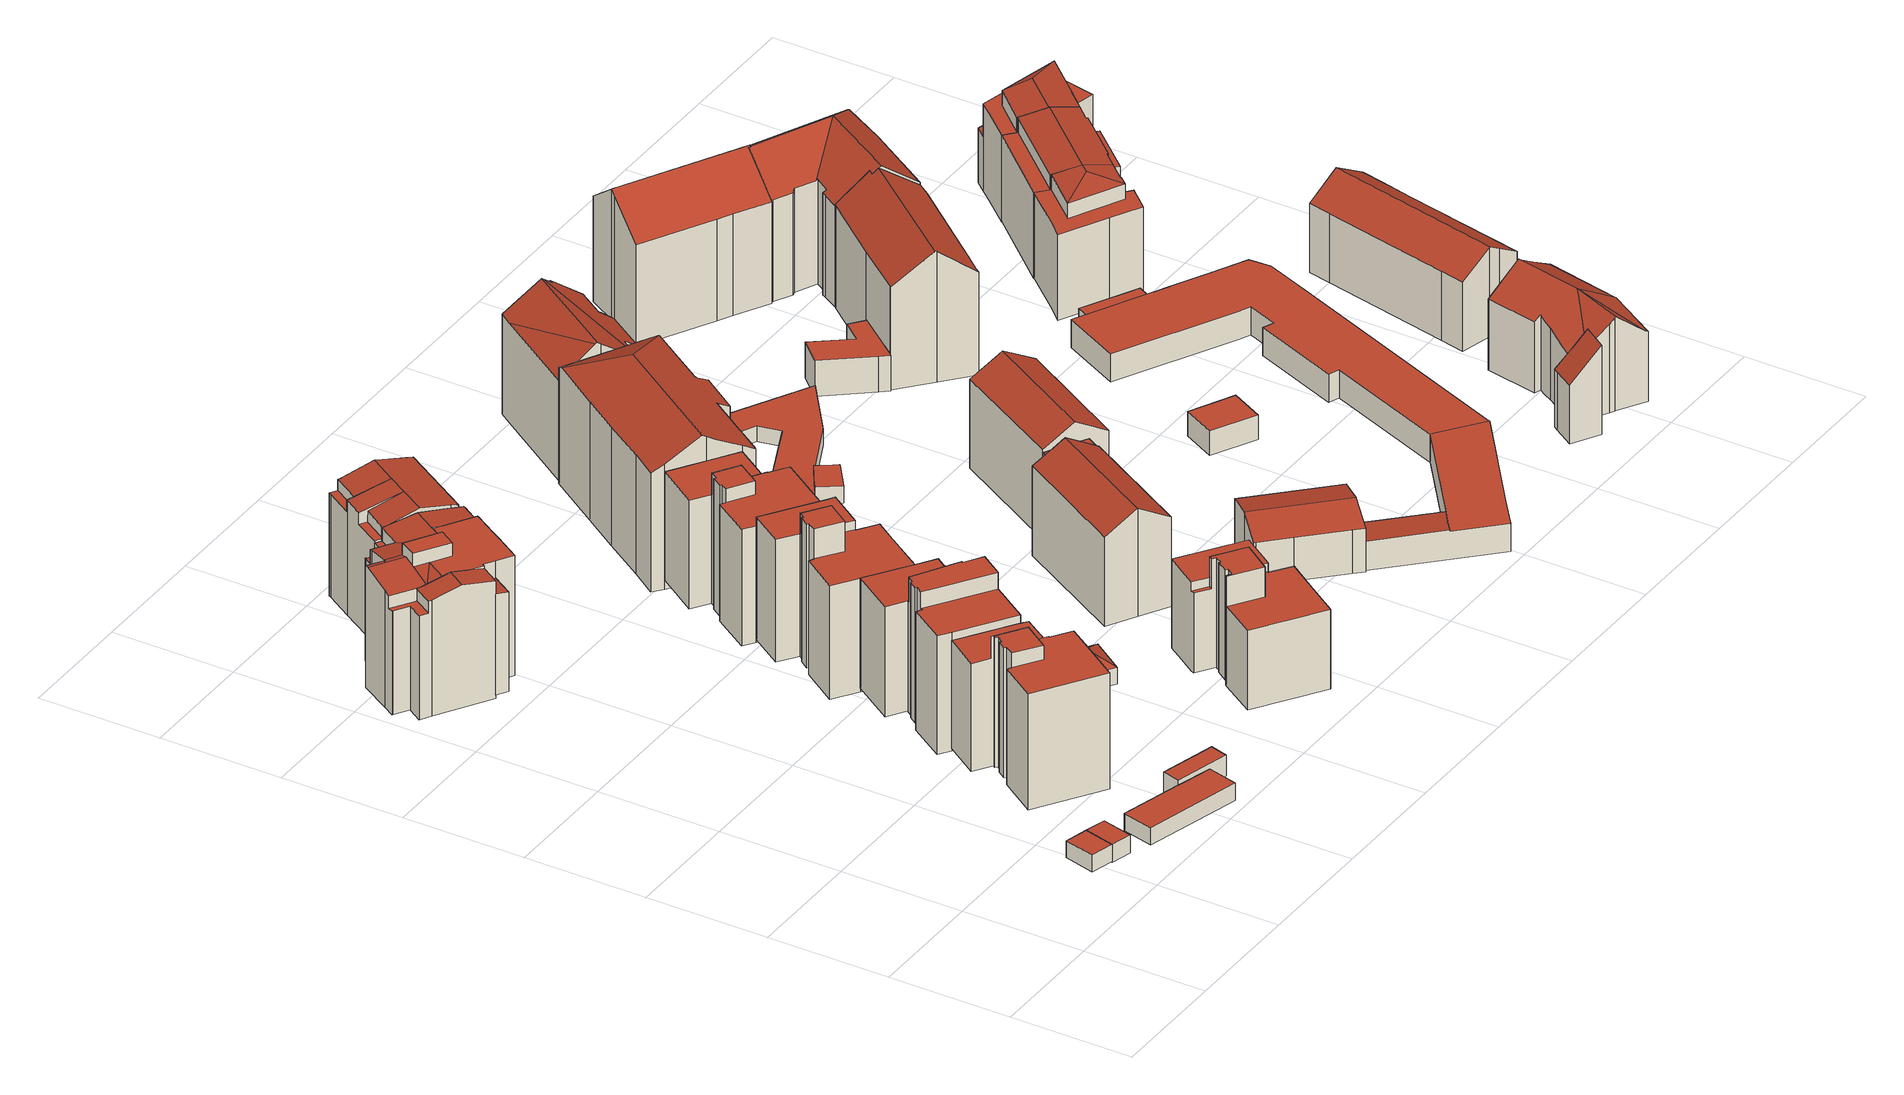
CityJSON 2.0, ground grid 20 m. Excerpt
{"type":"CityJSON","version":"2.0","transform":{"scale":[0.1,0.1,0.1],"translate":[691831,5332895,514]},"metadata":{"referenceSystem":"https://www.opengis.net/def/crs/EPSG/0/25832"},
"CityObjects":{
"building1":{"type":"Building","attributes":{"Gemeindeschluessel":"09162000","HoeheDach":"519.873","HoeheGrund":"517.080","Methode":"1000","NiedrigsteTraufeDesGebaeudes":"519.873","Geometrietyp2DReferenz":"3000","function":"31001_2000","roofType":"1000","measuredHeight":2.79},"geometry":[{"type":"MultiSurface","lod":"2","boundaries":[[[0,1,2,3]],[[4,5,1,0]],[[6,4,0,3]],[[3,2,7,6]],[[2,1,5,7]],[[6,7,5,4]]],"semantics":{"surfaces":[{"type":"WallSurface"},{"type":"GroundSurface"},{"type":"RoofSurface"}],"values":[0,0,1,0,2,0]}}]},
"building2":{"type":"Building","attributes":{"Gemeindeschluessel":"09162000","HoeheDach":"519.882","HoeheGrund":"516.860","Methode":"1000","NiedrigsteTraufeDesGebaeudes":"519.882","Geometrietyp2DReferenz":"3000","function":"31001_2000","roofType":"1000","measuredHeight":3.02},"geometry":[{"type":"MultiSurface","lod":"2","boundaries":[[[8,9,1,2]],[[10,11,12,13]],[[12,9,8,13]],[[11,1,9,12]],[[10,2,1,11]],[[13,8,2,10]]],"semantics":{"surfaces":[{"type":"RoofSurface"},{"type":"GroundSurface"},{"type":"WallSurface"}],"values":[0,1,2,2,2,2]}}]},
"building3":{"type":"Building","attributes":{"Gemeindeschluessel":"09162000","HoeheDach":"519.265","HoeheGrund":"516.359","Methode":"1000","NiedrigsteTraufeDesGebaeudes":"519.265","Geometrietyp2DReferenz":"3000","function":"31001_2000","roofType":"1000","measuredHeight":2.91},"geometry":[{"type":"MultiSurface","lod":"2","boundaries":[[[14,15,16,17]],[[18,19,20,21]],[[19,16,15,22,20]],[[21,23,14,17,18]],[[23,22,15,14]],[[21,20,22,23]],[[17,16,19,18]]],"semantics":{"surfaces":[{"type":"WallSurface"},{"type":"RoofSurface"},{"type":"GroundSurface"}],"values":[0,0,1,2,0,0,0]}}]},
"building4":{"type":"Building","attributes":{"Gemeindeschluessel":"09162000","HoeheDach":"539.279","HoeheGrund":"517.510","Methode":"2000","NiedrigsteTraufeDesGebaeudes":"535.600","Geometrietyp2DReferenz":"3000","function":"31001_1000","roofType":"1000","measuredHeight":21.77,"storeysAboveGround":6},"geometry":[{"type":"MultiSurface","lod":"2","boundaries":[[[24,25,26,27]],[[28,29,30,31,32,33,34]],[[35,36,37,38,39,40]],[[41,42,25,24]],[[43,44,45,46]],[[27,26,47,48]],[[40,39,38,49,50,51,52,53,54,55,56]],[[57,58,59,60]],[[61,55,54,62]],[[34,33,63,64]],[[65,56,55,61]],[[32,66,67,45,44,63,33]],[[68,69,37,36,35,65,61,62,70,57,60,41,24,27,48,29,28,34,64,43,46]],[[48,47,30,29]],[[69,49,38,37]],[[64,63,44,43]],[[60,59,42,41]],[[35,40,56,65]],[[52,71,72,53]],[[69,68,46,45,67,50,49]],[[51,73,71,52]],[[54,53,72,58,57,70,62]],[[73,51,50,67,66,32,31]],[[71,73,31,30,47,26,25,42,59,58,72]]],"semantics":{"surfaces":[{"type":"WallSurface"},{"type":"RoofSurface"},{"type":"GroundSurface"}],"values":[0,0,0,0,0,0,1,0,0,0,0,1,2,0,0,0,0,0,0,0,0,0,0,1]}}]},
"building5":{"type":"Building","attributes":{"Gemeindeschluessel":"09162000","HoeheDach":"520.141","HoeheGrund":"516.633","Methode":"1000","NiedrigsteTraufeDesGebaeudes":"520.141","Geometrietyp2DReferenz":"3000","function":"31001_2000","roofType":"1000","measuredHeight":3.51},"geometry":[{"type":"MultiSurface","lod":"2","boundaries":[[[74,75,76,77]],[[74,78,79,75]],[[77,80,78,74]],[[75,79,81,76]],[[76,81,80,77]],[[80,81,79,78]]],"semantics":{"surfaces":[{"type":"GroundSurface"},{"type":"WallSurface"},{"type":"RoofSurface"}],"values":[0,1,1,1,1,2]}}]},
"building6":{"type":"Building","attributes":{"Gemeindeschluessel":"09162000","HoeheDach":"532.805","HoeheGrund":"515.920","Methode":"2000","NiedrigsteTraufeDesGebaeudes":"532.605","Geometrietyp2DReferenz":"3000","function":"51009_1610","roofType":"1000","measuredHeight":16.89},"geometry":[{"type":"MultiSurface","lod":"2","boundaries":[[[82,83,84,85]],[[84,83,86,87]],[[85,84,87,88]],[[89,86,83,82]],[[88,89,82,85]],[[88,87,86,89]]],"semantics":{"surfaces":[{"type":"WallSurface"},{"type":"RoofSurface"},{"type":"GroundSurface"}],"values":[0,1,0,0,2,0]}}]},
"building7":{"type":"Building","attributes":{"Gemeindeschluessel":"09162000","HoeheDach":"537.620","HoeheGrund":"515.343","Methode":"2000","NiedrigsteTraufeDesGebaeudes":"532.550","Geometrietyp2DReferenz":"3000","function":"31001_1000","roofType":"1000","measuredHeight":22.28,"storeysAboveGround":7},"geometry":[{"type":"MultiSurface","lod":"2","boundaries":[[[90,91,92,93]],[[94,95,96,97,98,99,100,101,102]],[[95,103,104,105,96]],[[106,107,108,98,97]],[[109,110,111]],[[112,113,96]],[[108,107,114,115]],[[116,117,118,119]],[[120,121,122,123]],[[124,125,126,127,128]],[[120,129,130,131,111,110,121]],[[132,133,134,135]],[[113,97,96]],[[136,114,107,106]],[[137,138,139,140,102,101]],[[131,92,91,141,142,109,111]],[[143,144,145,146]],[[98,108,127,126,147,99]],[[148,149,150,103,151]],[[119,118,152,153]],[[95,154,155,156,151,103]],[[136,106,97,113,112,157]],[[158,137,101,100,159]],[[145,160,161,162,163,164,146]],[[165,161,160,166]],[[95,94,154]],[[105,112,96]],[[167,143,146,164,168,169]],[[170,157,112,105,104,150,171,152,118,117,122,121,110,109,172,173]],[[170,115,114,136,157]],[[165,124,128,174,162,161]],[[175,176,148,151,156]],[[109,142,172]],[[149,171,150]],[[134,133,177,178,179,140,139]],[[135,134,139,138]],[[170,173,180,115]],[[163,181,168,164]],[[180,181,174,128,127,108,115]],[[180,142,141,169,168,181]],[[166,160,145,144]],[[123,122,117,116]],[[182,177,133,132]],[[99,147,159,100]],[[148,176,153,152,171,149]],[[172,142,180,173]],[[162,174,181,163]],[[90,167,169,141,91]],[[179,154,94,102,140]],[[125,158,159,147,126]],[[120,123,116,119,153,176,175,182,132,135,138,137,158,125,124,165,166,144,143,167,90,93,130,129]],[[93,92,131,130]],[[104,103,150]],[[182,175,156,155,178,177]],[[178,155,154,179]]],"semantics":{"surfaces":[{"type":"WallSurface"},{"type":"RoofSurface"},{"type":"GroundSurface"}],"values":[0,1,0,0,0,1,0,0,0,0,0,0,0,1,0,1,0,1,1,0,1,0,0,1,0,0,1,0,1,0,0,0,0,0,1,0,0,0,1,1,0,0,0,1,0,0,0,0,0,0,2,0,0,0,0]}}]},
"building8":{"type":"Building","attributes":{"Gemeindeschluessel":"09162000","HoeheDach":"539.820","HoeheGrund":"517.110","Methode":"2000","NiedrigsteTraufeDesGebaeudes":"535.580","Geometrietyp2DReferenz":"3000","function":"31001_1000","roofType":"1000","measuredHeight":22.71,"storeysAboveGround":6},"geometry":[{"type":"MultiSurface","lod":"2","boundaries":[[[183,184,185,186,187,188,189,190,191,192,193,194,195,196,197,198,199,200,201,202]],[[190,203,204,191]],[[188,205,206,189]],[[201,207,208,202]],[[187,186,185,209,210,211,212]],[[184,183,202,208,213,214,215]],[[200,216,207,201]],[[189,206,203,190]],[[204,217,218,219,193,192,191]],[[210,209,215,214,220,221,222,223,219,218]],[[187,212,205,188]],[[184,215,209,185]],[[198,224,225,199]],[[226,220,214,213]],[[193,219,223,194]],[[211,210,218,217]],[[195,222,221,196]],[[199,225,216,200]],[[205,212,211,217,204,203,206]],[[194,223,222,195]],[[221,220,226,224,198,197,196]],[[224,226,213,208,207,216,225]]],"semantics":{"surfaces":[{"type":"GroundSurface"},{"type":"WallSurface"},{"type":"RoofSurface"}],"values":[0,1,1,1,1,1,1,1,1,2,1,1,1,1,1,1,1,1,2,1,1,2]}}]},
"building9":{"type":"Building","attributes":{"Gemeindeschluessel":"09162000","HoeheDach":"536.270","HoeheGrund":"515.580","Methode":"2000","NiedrigsteTraufeDesGebaeudes":"532.582","Geometrietyp2DReferenz":"3000","function":"31001_1000","roofType":"2100","measuredHeight":20.69,"storeysAboveGround":7},"geometry":[{"type":"MultiSurface","lod":"2","boundaries":[[[227,228,229,230,231,232]],[[231,233,234,232]],[[235,236,237,238,239]],[[240,241,242,235,239]],[[235,242,243,236]],[[244,245,246,247]],[[248,249,250,251,169]],[[252,253,237,236,243,254]],[[255,238,237,253]],[[255,256,257,240,239,238]],[[244,247,258,259]],[[260,229,228,261]],[[250,234,233,262,263,264,241,265,251]],[[261,228,227,266]],[[265,267,258,247,246]],[[249,266,227,232,234,250]],[[268,230,229,260]],[[169,251,265,246,245]],[[249,248,269,256,255,253,252,270,271,268,260,261,266]],[[270,263,262,271]],[[241,264,254,243,242]],[[270,252,254,264,263]],[[268,271,262,233,231,230]],[[256,269,259,258,267,257]],[[265,241,240,257,267]],[[269,248,169,245,244,259]]],"semantics":{"surfaces":[{"type":"RoofSurface"},{"type":"WallSurface"},{"type":"GroundSurface"}],"values":[0,1,0,1,1,1,1,1,1,1,0,1,0,1,1,1,1,0,2,1,0,1,1,1,0,1]}}]},
"building10":{"type":"Building","attributes":{"Gemeindeschluessel":"09162000","HoeheDach":"540.540","HoeheGrund":"516.350","Methode":"2000","NiedrigsteTraufeDesGebaeudes":"535.550","Geometrietyp2DReferenz":"3000","function":"31001_1000","roofType":"1000","measuredHeight":24.19,"storeysAboveGround":6},"geometry":[{"type":"MultiSurface","lod":"2","boundaries":[[[272,273,274,275,276,277,278]],[[279,280,281,282]],[[283,284,285,286]],[[287,280,279,288,289,290,291]],[[292,293,294,295]],[[276,275,296,297]],[[274,273,298,299]],[[300,301,302,303]],[[304,305,301,300]],[[306,307,308,309]],[[287,291,299,310]],[[284,298,273,272,311,308,307,285]],[[288,279,282,312,313,304,300,303,314,306,309,315,278,277,276,297,292,295,289]],[[303,302,286,314]],[[310,299,298,284,283]],[[309,308,311,315]],[[313,312,282,281,316,317]],[[286,285,307,306,314]],[[295,294,290,289]],[[297,296,293,292]],[[305,317,316,281,280,287,310,283,286,302,301]],[[313,317,305,304]],[[315,311,272,278]],[[275,274,299,291,290,294,293,296]]],"semantics":{"surfaces":[{"type":"WallSurface"},{"type":"RoofSurface"},{"type":"GroundSurface"}],"values":[0,0,0,0,0,0,0,0,0,0,0,1,2,0,0,0,0,0,0,0,1,0,0,1]}}]},
"building11":{"type":"Building","attributes":{"Gemeindeschluessel":"09162000","HoeheDach":"522.299","HoeheGrund":"517.620","Methode":"1000","NiedrigsteTraufeDesGebaeudes":"520.325","Geometrietyp2DReferenz":"3000","function":"31001_2000","roofType":"3500","measuredHeight":4.68},"geometry":[{"type":"MultiSurface","lod":"2","boundaries":[[[318,319,320,321]],[[321,320,322,323]],[[324,322,320]],[[325,326,319,318]],[[326,324,319]],[[325,318,321,323]],[[324,320,319]],[[323,322,326,325]],[[326,322,324]]],"semantics":{"surfaces":[{"type":"WallSurface"},{"type":"RoofSurface"},{"type":"GroundSurface"}],"values":[0,0,1,0,1,2,1,0,1]}}]},
"building12":{"type":"Building","attributes":{"Gemeindeschluessel":"09162000","HoeheDach":"535.817","HoeheGrund":"517.390","Methode":"2000","NiedrigsteTraufeDesGebaeudes":"530.830","Geometrietyp2DReferenz":"3000","function":"31001_1000","roofType":"1000","measuredHeight":18.43},"geometry":[{"type":"MultiSurface","lod":"2","boundaries":[[[327,328,329,330]],[[331,332,333,334,335,336,337]],[[338,339,340,341,342,334,333]],[[343,344,345,346]],[[341,340,347,348,349,350,351,352,353,343,346,354,327,330,355,356,357,358,359,342]],[[360,332,361,362,363]],[[364,365,366,331,367]],[[355,330,329,365,364,368,356]],[[364,367,369,368]],[[367,331,337,369]],[[353,370,344,343]],[[352,371,370,353]],[[340,339,372,347]],[[349,348,347,372,373,374]],[[374,373,372,339,338,360,363,375,376]],[[349,374,376,350]],[[363,362,377,375]],[[376,375,377,371,352,351,350]],[[334,342,359,335]],[[346,345,378,354]],[[368,369,337,336,335,359,358,357,356]],[[354,378,328,327]],[[338,333,332,360]],[[331,366,361,332]],[[362,361,366,365,329,328,378,345,344,370,371,377]]],"semantics":{"surfaces":[{"type":"WallSurface"},{"type":"RoofSurface"},{"type":"GroundSurface"}],"values":[0,1,0,0,2,0,0,0,1,0,0,0,0,0,1,0,0,0,0,0,0,0,0,0,1]}}]},
"building13":{"type":"Building","attributes":{"Gemeindeschluessel":"09162000","HoeheDach":"537.816","HoeheGrund":"515.870","Methode":"2000","NiedrigsteTraufeDesGebaeudes":"534.150","Geometrietyp2DReferenz":"3000","function":"31001_1000","roofType":"1000","measuredHeight":21.95,"storeysAboveGround":6},"geometry":[{"type":"MultiSurface","lod":"2","boundaries":[[[379,380,381,382,383,384,385]],[[386,387,388,389,390,391]],[[392,393,394,395,396,397,398]],[[399,391,390,389,400,381,380,401,393,392,402,403]],[[404,405,406,407]],[[408,409,407,406,382,381,400]],[[410,385,384,411,412,413,414]],[[415,416,417,418]],[[419,420,421,422]],[[423,403,402,424]],[[418,417,405,404]],[[424,402,392,398]],[[401,425,394,393]],[[408,400,389,388]],[[425,379,385,410,421,420,395,394]],[[422,421,410,414]],[[411,384,383,382,406,405,417,416]],[[386,391,399,426]],[[426,399,403,423]],[[409,408,388,387,386,426,423,424,398,397,396,419,422,414,413,412,415,418,404,407]],[[396,395,420,419]],[[412,411,416,415]],[[380,379,425,401]]],"semantics":{"surfaces":[{"type":"WallSurface"},{"type":"RoofSurface"},{"type":"GroundSurface"}],"values":[0,0,0,1,0,0,0,0,0,0,0,0,0,0,1,0,1,0,0,2,0,0,0]}}]},
"building14":{"type":"Building","attributes":{"Gemeindeschluessel":"09162000","HoeheDach":"519.014","HoeheGrund":"516.150","Methode":"1000","NiedrigsteTraufeDesGebaeudes":"518.504","Geometrietyp2DReferenz":"3000","function":"31001_2000","roofType":"1000","measuredHeight":2.86},"geometry":[{"type":"MultiSurface","lod":"2","boundaries":[[[427,428,429,430]],[[430,431,432,433,434,427]],[[430,429,435,431]],[[436,428,427,434,433,437]],[[429,428,436,437,438,435]],[[435,438,437,433,432,431]]],"semantics":{"surfaces":[{"type":"WallSurface"},{"type":"GroundSurface"},{"type":"RoofSurface"}],"values":[0,1,0,0,2,0]}}]},
"building15":{"type":"Building","attributes":{"Gemeindeschluessel":"09162000","HoeheDach":"534.038","HoeheGrund":"515.910","Methode":"1000","NiedrigsteTraufeDesGebaeudes":"530.905","Geometrietyp2DReferenz":"3000","function":"31001_1000","roofType":"3100","measuredHeight":18.13,"storeysAboveGround":5},"geometry":[{"type":"MultiSurface","lod":"2","boundaries":[[[439,440,441,442]],[[443,444,445,446]],[[447,448,443,446,439,442,449]],[[448,450,444,443]],[[442,441,451,449]],[[452,451,441,450]],[[449,451,452,447]],[[450,441,440,445,444]],[[447,452,450,448]],[[446,445,440,439]]],"semantics":{"surfaces":[{"type":"WallSurface"},{"type":"GroundSurface"},{"type":"RoofSurface"}],"values":[0,0,1,0,0,2,0,2,0,0]}}]},
"building16":{"type":"Building","attributes":{"Gemeindeschluessel":"09162000","HoeheDach":"538.493","HoeheGrund":"514.290","Methode":"2000","NiedrigsteTraufeDesGebaeudes":"532.817","Geometrietyp2DReferenz":"3000","function":"31001_9998","roofType":"3200","measuredHeight":24.2,"storeysAboveGround":4},"geometry":[{"type":"MultiSurface","lod":"2","boundaries":[[[453,454,455,456]],[[457,458,459,460]],[[461,462,463,464,465,466]],[[467,468,454,453,469,470]],[[471,472,473,474]],[[463,475,476,477,478,473,472,479,480,481,482,483,484,485,464]],[[466,465,458,457]],[[486,487,467,470]],[[488,481,480,489]],[[482,481,488,490,491,483]],[[465,464,485,468,467,487,459,458]],[[485,484,492,493,455,454,468]],[[460,459,487,486]],[[494,491,490,488,489,495,471,474,496,497,498,499,462,461,466,457,460,486,470,469,453,456,500,501]],[[499,498,476,475,463,462]],[[497,477,476,498]],[[497,496,474,473,478,477]],[[495,489,480,479,472,471]],[[500,493,492,501]],[[456,455,493,500]],[[491,494,501,492,484,483]]],"semantics":{"surfaces":[{"type":"WallSurface"},{"type":"RoofSurface"},{"type":"GroundSurface"}],"values":[0,0,0,0,0,1,0,0,0,0,1,1,0,2,0,0,0,0,0,0,0]}}]},
"building17":{"type":"Building","attributes":{"Gemeindeschluessel":"09162000","HoeheDach":"530.574","HoeheGrund":"516.090","Methode":"1000","NiedrigsteTraufeDesGebaeudes":"530.574","Geometrietyp2DReferenz":"3000","function":"51009_1610","roofType":"1000","measuredHeight":14.48},"geometry":[{"type":"MultiSurface","lod":"2","boundaries":[[[502,503,504,505]],[[506,507,508,509]],[[509,508,510,511]],[[511,510,503,502]],[[502,505,506,509,511]],[[505,504,507,506]],[[510,508,507,504,503]]],"semantics":{"surfaces":[{"type":"WallSurface"},{"type":"GroundSurface"},{"type":"RoofSurface"}],"values":[0,0,0,0,1,0,2]}}]},
"building18":{"type":"Building","attributes":{"Gemeindeschluessel":"09162000","HoeheDach":"518.484","HoeheGrund":"515.560","Methode":"1000","NiedrigsteTraufeDesGebaeudes":"518.484","Geometrietyp2DReferenz":"3000","function":"31001_2000","roofType":"1000","measuredHeight":2.92},"geometry":[{"type":"MultiSurface","lod":"2","boundaries":[[[512,513,514,515,516,517,518,519,520]],[[521,514,513,522]],[[521,522,523,524,525,526,527,528,529]],[[529,515,514,521]],[[523,522,513,512,520,524]],[[528,516,515,529]],[[524,520,519,525]],[[527,517,516,528]],[[519,518,517,527,526,525]]],"semantics":{"surfaces":[{"type":"RoofSurface"},{"type":"WallSurface"},{"type":"GroundSurface"}],"values":[0,1,2,1,1,1,1,1,1]}}]},
"building19":{"type":"Building","attributes":{"Gemeindeschluessel":"09162000","HoeheDach":"524.677","HoeheGrund":"515.920","Methode":"1000","NiedrigsteTraufeDesGebaeudes":"523.208","Geometrietyp2DReferenz":"3000","function":"31001_1000","roofType":"3100","measuredHeight":8.76,"storeysAboveGround":2},"geometry":[{"type":"MultiSurface","lod":"2","boundaries":[[[530,531,532,533,534,535]],[[532,531,530,536,537,538,539,540,541,542,543]],[[543,544,533,532]],[[537,545,546,538]],[[547,546,545,548,535,534,549,550]],[[538,546,547,539]],[[536,548,545,537]],[[542,551,544,543]],[[541,549,551,542]],[[530,535,548,536]],[[539,547,550,540]],[[534,533,544,551,549]],[[540,550,549,541]]],"semantics":{"surfaces":[{"type":"WallSurface"},{"type":"GroundSurface"},{"type":"RoofSurface"}],"values":[0,1,0,0,2,0,0,0,0,0,0,2,0]}}]},
"building20":{"type":"Building","attributes":{"Gemeindeschluessel":"09162000","HoeheDach":"516.950","HoeheGrund":"514.300","Methode":"2000","NiedrigsteTraufeDesGebaeudes":"516.950","Geometrietyp2DReferenz":"3000","function":"31001_2000","roofType":"1000","measuredHeight":2.65},"geometry":[{"type":"MultiSurface","lod":"2","boundaries":[[[552,553,554,555]],[[556,557,558,559]],[[560,561,562,563]],[[564,565,553,552]],[[566,567,568,569]],[[559,558,567,566]],[[570,571,563,562]],[[571,570,557,556]],[[560,563,571,556,559,566,569,564,552,555,572,573,574,575,576]],[[555,554,577,572]],[[572,577,578,573]],[[575,579,580,576]],[[573,578,581,574]],[[576,580,561,560]],[[569,568,565,564]],[[574,581,579,575]],[[562,561,580,579,581,578,577,554,553,565,568,567,558,557,570]]],"semantics":{"surfaces":[{"type":"WallSurface"},{"type":"GroundSurface"},{"type":"RoofSurface"}],"values":[0,0,0,0,0,0,0,0,1,0,0,0,0,0,0,0,2]}}]},
"building21":{"type":"Building","attributes":{"Gemeindeschluessel":"09162000","HoeheDach":"535.937","HoeheGrund":"514.820","Methode":"2000","NiedrigsteTraufeDesGebaeudes":"529.336","Geometrietyp2DReferenz":"3000","function":"31001_1000","roofType":"3100","measuredHeight":21.12,"storeysAboveGround":4},"geometry":[{"type":"MultiSurface","lod":"2","boundaries":[[[582,583,584,585]],[[586,587,588,589,590,591]],[[592,593,594,595,596]],[[597,598,599,600,601,602]],[[603,604,583,582]],[[590,589,588,598,597,602,584,583,604,605,606]],[[607,595,594,608,609,610]],[[599,598,588,587]],[[601,600,599,587,586,591,611,612,613,614,615,610,609,608,616,617,603,582,585]],[[615,614,613,618,592,596,607,610]],[[585,584,602,601]],[[612,611,591,590,606,619]],[[612,619,618,613]],[[593,605,604,603,617,616,608,594]],[[618,619,606,605,593,592]],[[596,595,607]]],"semantics":{"surfaces":[{"type":"WallSurface"},{"type":"RoofSurface"},{"type":"GroundSurface"}],"values":[0,0,1,0,0,1,0,0,2,0,0,0,0,0,1,1]}}]},
"building22":{"type":"Building","attributes":{"Gemeindeschluessel":"09162000","HoeheDach":"534.037","HoeheGrund":"516.010","Methode":"1000","NiedrigsteTraufeDesGebaeudes":"530.949","Geometrietyp2DReferenz":"3000","function":"31001_1000","roofType":"3100","measuredHeight":18.03,"storeysAboveGround":5},"geometry":[{"type":"MultiSurface","lod":"2","boundaries":[[[620,621,622,623,624,625,626]],[[623,627,628,624]],[[629,630,631,632,633]],[[633,632,628,627]],[[622,621,620,630,629,633,627,623]],[[632,631,626,625,624,628]],[[626,631,630,620]]],"semantics":{"surfaces":[{"type":"GroundSurface"},{"type":"WallSurface"},{"type":"RoofSurface"}],"values":[0,1,2,2,1,1,1]}}]},
"building23":{"type":"Building","attributes":{"Gemeindeschluessel":"09162000","HoeheDach":"521.033","HoeheGrund":"516.140","Methode":"1000","NiedrigsteTraufeDesGebaeudes":"520.477","Geometrietyp2DReferenz":"3000","function":"31001_2000","roofType":"1000","measuredHeight":4.89},"geometry":[{"type":"MultiSurface","lod":"2","boundaries":[[[634,635,636,637,638,639,640]],[[641,635,634,640,642,643,644,645,646]],[[636,647,648,649,650,651,652,637]],[[651,650,649,645,644,643]],[[652,638,637]],[[653,651,643,642,654]],[[638,652,653,654,639]],[[645,649,648,646]],[[640,639,654,642]],[[652,651,653]],[[635,641,646,648,647,636]]],"semantics":{"surfaces":[{"type":"WallSurface"},{"type":"GroundSurface"},{"type":"RoofSurface"}],"values":[0,1,2,0,0,0,2,0,0,0,0]}}]},
"building24":{"type":"Building","attributes":{"Gemeindeschluessel":"09162000","HoeheDach":"519.979","HoeheGrund":"515.860","Methode":"1000","NiedrigsteTraufeDesGebaeudes":"519.979","Geometrietyp2DReferenz":"3000","function":"51009_1610","roofType":"1000","measuredHeight":4.12},"geometry":[{"type":"MultiSurface","lod":"2","boundaries":[[[655,656,657,658]],[[658,657,659,660]],[[660,659,661,662]],[[659,657,656,661]],[[662,661,656,655]],[[662,655,658,660]]],"semantics":{"surfaces":[{"type":"WallSurface"},{"type":"RoofSurface"},{"type":"GroundSurface"}],"values":[0,0,0,1,0,2]}}]},
"building25":{"type":"Building","attributes":{"Gemeindeschluessel":"09162000","HoeheDach":"520.939","HoeheGrund":"514.939","Methode":"3220","NiedrigsteTraufeDesGebaeudes":"520.939","Geometrietyp2DReferenz":"3000","function":"31001_2000","roofType":"9999","measuredHeight":6},"geometry":[{"type":"MultiSurface","lod":"2","boundaries":[[[663,664,665,666]],[[667,668,669,670]],[[671,672,673,674]],[[672,663,666,673]],[[671,675,676,668,667,664,663,672]],[[664,667,670,665]],[[673,666,665,670,669,677,678,674]],[[676,675,678,677]],[[668,676,677,669]],[[675,671,674,678]]],"semantics":{"surfaces":[{"type":"WallSurface"},{"type":"RoofSurface"},{"type":"GroundSurface"}],"values":[0,0,0,0,1,0,2,0,0,0]}}]},
"building26":{"type":"Building","attributes":{"Gemeindeschluessel":"09162000","HoeheDach":"531.576","HoeheGrund":"516.740","Methode":"1000","NiedrigsteTraufeDesGebaeudes":"526.383","Geometrietyp2DReferenz":"3000","function":"31001_1000","roofType":"2100","measuredHeight":14.84},"geometry":[{"type":"MultiSurface","lod":"2","boundaries":[[[679,680,681,682]],[[683,684,680,679]],[[685,681,680,684,686,687,688,689]],[[682,681,685,690]],[[691,688,687,692]],[[690,693,691,692,694,683,679,682]],[[693,689,688,691]],[[686,684,683,694,692,687]],[[690,685,689,693]]],"semantics":{"surfaces":[{"type":"WallSurface"},{"type":"RoofSurface"},{"type":"GroundSurface"}],"values":[0,0,1,0,0,2,0,0,0]}}]},
"building27":{"type":"Building","attributes":{"Gemeindeschluessel":"09162000","HoeheDach":"537.139","HoeheGrund":"515.110","Methode":"1000","NiedrigsteTraufeDesGebaeudes":"532.265","Geometrietyp2DReferenz":"3000","function":"31001_1000","roofType":"3100","measuredHeight":22.03,"storeysAboveGround":4},"geometry":[{"type":"MultiSurface","lod":"2","boundaries":[[[695,696,697,698]],[[699,700,701,702]],[[703,704,705,706]],[[707,706,708,709,701,700,710,697,696]],[[711,712,713,714]],[[715,708,706,705]],[[716,717,718,707,696,695]],[[718,719,720,721,713,712,703,706,707]],[[698,697,710,722]],[[722,710,700,699]],[[711,714,723,724,725,717,716,695,698,722,699,702,726,715,705,704]],[[704,703,712,711]],[[726,709,708,715]],[[725,724,720,719,718,717]],[[724,723,714,713,721,720]],[[702,701,709,726]]],"semantics":{"surfaces":[{"type":"WallSurface"},{"type":"RoofSurface"},{"type":"GroundSurface"}],"values":[0,0,0,1,0,0,0,1,0,0,2,0,0,0,0,0]}}]},
"building28":{"type":"Building","attributes":{"Gemeindeschluessel":"09162000","HoeheDach":"537.431","HoeheGrund":"514.910","Methode":"2000","NiedrigsteTraufeDesGebaeudes":"531.914","Geometrietyp2DReferenz":"3000","function":"31001_9998","roofType":"3100","measuredHeight":22.52,"storeysAboveGround":5},"geometry":[{"type":"MultiSurface","lod":"2","boundaries":[[[727,728,729,730]],[[731,732,733,734]],[[735,736,728,727]],[[732,737,738,739,740,741,742,743,733]],[[744,740,739,745]],[[746,738,737,747]],[[743,742,748,749]],[[747,737,732,731]],[[741,750,729,728,736,751,742]],[[748,742,751,752]],[[730,729,750,753]],[[734,733,743,749]],[[740,744,754,753,750,741]],[[754,744,745,746,747,731,734,749,748,752,735,727,730,753]],[[752,751,736,735]],[[745,739,738,746]]],"semantics":{"surfaces":[{"type":"WallSurface"},{"type":"RoofSurface"},{"type":"GroundSurface"}],"values":[0,0,0,1,0,0,0,0,1,0,0,0,0,2,0,0]}}]},
"building29":{"type":"Building","attributes":{"Gemeindeschluessel":"09162000","HoeheDach":"520.732","HoeheGrund":"516.010","Methode":"1000","NiedrigsteTraufeDesGebaeudes":"520.732","Geometrietyp2DReferenz":"3000","function":"31001_2000","roofType":"1000","measuredHeight":4.72,"storeysAboveGround":1},"geometry":[{"type":"MultiSurface","lod":"2","boundaries":[[[755,756,757,758]],[[759,760,761,762]],[[763,764,765,766,767,768,769,770,771,772,757,756,773,774,761,760,775,776,777]],[[778,768,767,779]],[[780,773,756,755]],[[781,782,758,757,772,771]],[[782,781,783,784,778,779,785,786,787,788,789,790,791,759,762,792,780,755,758]],[[781,771,770,783]],[[789,777,776,790]],[[790,776,775,791]],[[788,787,764,763,777,789]],[[766,765,764,787,786,785]],[[791,775,760,759]],[[779,767,766,785]],[[783,770,769,784]],[[784,769,768,778]],[[774,773,780,792,762,761]]],"semantics":{"surfaces":[{"type":"WallSurface"},{"type":"RoofSurface"},{"type":"GroundSurface"}],"values":[0,0,1,0,0,0,2,0,0,0,0,0,0,0,0,0,0]}}]},
"building30":{"type":"Building","attributes":{"Gemeindeschluessel":"09162000","HoeheDach":"519.258","HoeheGrund":"516.350","Methode":"1000","NiedrigsteTraufeDesGebaeudes":"519.258","Geometrietyp2DReferenz":"3000","function":"31001_2000","roofType":"1000","measuredHeight":2.91,"storeysAboveGround":1},"geometry":[{"type":"MultiSurface","lod":"2","boundaries":[[[793,794,795,796,797]],[[793,798,799,794]],[[796,800,801,797]],[[801,800,802,799,798]],[[795,802,800,796]],[[794,799,802,795]],[[797,801,798,793]]],"semantics":{"surfaces":[{"type":"GroundSurface"},{"type":"WallSurface"},{"type":"RoofSurface"}],"values":[0,1,1,2,1,1,1]}}]},
"building31":{"type":"Building","attributes":{"Gemeindeschluessel":"09162000","HoeheDach":"532.180","HoeheGrund":"516.500","Methode":"2000","NiedrigsteTraufeDesGebaeudes":"526.984","Geometrietyp2DReferenz":"3000","function":"31001_1000","roofType":"3100","measuredHeight":15.68,"storeysAboveGround":3},"geometry":[{"type":"MultiSurface","lod":"2","boundaries":[[[803,804,805,806]],[[807,808,809,810,811,812]],[[813,814,815,816,817,818,819,820,821,809,808,807]],[[822,823,824,825,826,827,828,829]],[[809,821,820,830,831,810]],[[817,832,833,834,835,818]],[[833,832,836,837]],[[826,825,838,816]],[[839,840,841,842]],[[838,805,804,836,832,817,816]],[[806,843,824,823,822,829,839,842,844,845,846,812,811,810,831,830,847,835,834,833,837,803]],[[824,843,806,805,838,825]],[[841,840,828,827,816,815]],[[829,828,840,839]],[[847,819,818,835]],[[837,836,804,803]],[[826,816,827]],[[830,820,819,847]],[[846,813,807,812]],[[845,844,842,841,815,814,813,846]]],"semantics":{"surfaces":[{"type":"WallSurface"},{"type":"RoofSurface"},{"type":"GroundSurface"}],"values":[0,0,1,0,0,0,0,1,0,1,2,0,1,0,0,0,1,0,0,0]}}]},
"building32":{"type":"Building","attributes":{"Gemeindeschluessel":"09162000","HoeheDach":"534.320","HoeheGrund":"516.720","Methode":"2000","NiedrigsteTraufeDesGebaeudes":"531.020","Geometrietyp2DReferenz":"3000","function":"31001_1000","roofType":"1000","measuredHeight":17.6,"storeysAboveGround":5},"geometry":[{"type":"MultiSurface","lod":"2","boundaries":[[[848,849,850,851,852,853,854,855]],[[856,857,858]],[[856,859,860,861,862,857]],[[863,858,864,865]],[[857,862,864,858]],[[866,856,858,863]],[[867,868,848,855]],[[859,869,870,871,872,873,860]],[[868,874,875,870,869,866,863,865,876,851,850,849,848]],[[877,874,868,867]],[[873,872,871,878,877,867,855,854,853,852,879,880,881,882]],[[882,861,860,873]],[[877,878,871,870,875,874]],[[869,859,856,866]],[[876,865,864,862,861,882,881,880,879,852,851]]],"semantics":{"surfaces":[{"type":"WallSurface"},{"type":"RoofSurface"},{"type":"GroundSurface"}],"values":[0,1,1,0,1,0,0,0,1,0,2,0,0,0,0]}}]},
"building33":{"type":"Building","attributes":{"Gemeindeschluessel":"09162000","HoeheDach":"537.321","HoeheGrund":"515.077","Methode":"2000","NiedrigsteTraufeDesGebaeudes":"532.140","Geometrietyp2DReferenz":"3000","function":"31001_1000","roofType":"3100","measuredHeight":22.24,"storeysAboveGround":4},"geometry":[{"type":"MultiSurface","lod":"2","boundaries":[[[883,884,702,726]],[[885,886,887,888]],[[889,890,891,892]],[[893,894,890,889]],[[705,895,896,715]],[[715,896,883,726]],[[883,896,895,897,898,899,900,901,887,886,884]],[[902,903,904,905]],[[906,907,908,909,910]],[[894,893,911,900,899]],[[884,886,885,702]],[[901,900,911,912]],[[888,887,901,912]],[[913,914,906,910]],[[892,891,915,916]],[[705,914,913,897,895]],[[905,904,750,917]],[[906,914,705,715,726,702,885,888,912,911,893,889,892,916,902,905,917,907]],[[916,915,903,902]],[[913,910,909,898,897]],[[898,904,903,915,891,890,894,899]],[[908,907,917,750]],[[898,909,908,750,904]]],"semantics":{"surfaces":[{"type":"WallSurface"},{"type":"RoofSurface"},{"type":"GroundSurface"}],"values":[0,0,0,0,0,0,1,0,0,0,0,0,0,0,0,0,0,2,0,1,1,0,1]}}]},
"building34":{"type":"Building","attributes":{"Gemeindeschluessel":"09162000","HoeheDach":"520.054","HoeheGrund":"516.780","Methode":"1000","NiedrigsteTraufeDesGebaeudes":"520.054","Geometrietyp2DReferenz":"3000","function":"31001_2000","roofType":"1000","measuredHeight":3.27},"geometry":[{"type":"MultiSurface","lod":"2","boundaries":[[[918,919,920,921]],[[922,923,924,925]],[[926,927,919,918]],[[928,929,923,922]],[[926,918,921,928,922,925]],[[921,920,929,928]],[[925,924,927,926]],[[924,923,929,920,919,927]]],"semantics":{"surfaces":[{"type":"WallSurface"},{"type":"GroundSurface"},{"type":"RoofSurface"}],"values":[0,0,0,0,1,0,0,2]}}]},
"building35":{"type":"Building","attributes":{"Gemeindeschluessel":"09162000","HoeheDach":"534.310","HoeheGrund":"516.650","Methode":"2000","NiedrigsteTraufeDesGebaeudes":"531.030","Geometrietyp2DReferenz":"3000","function":"31001_1000","roofType":"3100","measuredHeight":17.66,"storeysAboveGround":5},"geometry":[{"type":"MultiSurface","lod":"2","boundaries":[[[861,930,931,932,933,934,935,862]],[[862,935,936,937]],[[938,939,940,861,862,937,941,851,942]],[[932,943,944,945,946,947,933]],[[948,949,950,951,931,930,952]],[[947,946,945,949,948,952,940,939,938,942,953,954,955,956]],[[952,930,861,940]],[[942,851,957,953]],[[956,934,933,947]],[[958,936,935,934,956,955,954,953,957]],[[941,937,936,958]],[[945,944,950,949]],[[941,958,957,851]],[[943,932,931,951]],[[950,944,943,951]]],"semantics":{"surfaces":[{"type":"RoofSurface"},{"type":"WallSurface"},{"type":"GroundSurface"}],"values":[0,0,1,1,1,2,1,1,1,1,1,1,0,1,0]}}]},
"building36":{"type":"Building","attributes":{"Gemeindeschluessel":"09162000","HoeheDach":"530.878","HoeheGrund":"515.890","Methode":"1000","NiedrigsteTraufeDesGebaeudes":"527.530","Geometrietyp2DReferenz":"3000","function":"31001_1000","roofType":"3100","measuredHeight":14.99,"storeysAboveGround":3},"geometry":[{"type":"MultiSurface","lod":"2","boundaries":[[[959,960,961,962]],[[963,964,965,961,960,966,967]],[[968,965,964,969]],[[970,971,972,973]],[[962,968,969,974,975,970,973,976,977,978,979,959]],[[977,980,981,978]],[[975,974,963,967,971,970]],[[973,972,982,976]],[[971,967,966,981,980,982,972]],[[966,960,959,979,978,981]],[[976,982,980,977]],[[962,961,965,968]],[[969,964,963,974]]],"semantics":{"surfaces":[{"type":"WallSurface"},{"type":"RoofSurface"},{"type":"GroundSurface"}],"values":[0,1,0,0,2,0,0,0,1,0,0,0,0]}}]},
"building37":{"type":"Building","attributes":{"Gemeindeschluessel":"09162000","HoeheDach":"534.270","HoeheGrund":"516.410","Methode":"2000","NiedrigsteTraufeDesGebaeudes":"525.480","Geometrietyp2DReferenz":"3000","function":"31001_1000","roofType":"3200","measuredHeight":17.86,"storeysAboveGround":5},"geometry":[{"type":"MultiSurface","lod":"2","boundaries":[[[983,984,985,986,987]],[[988,989,985,984]],[[990,991,992,993]],[[986,985,989,994]],[[994,989,988,995]],[[996,993,992,997]],[[998,999,934,1000]],[[996,997,1001,1002,1003,1004,1005,1006,983,1007,957]],[[995,1008,1009,1010,1011,998,1000,1012,1013,1014,1015,987,986,994]],[[1001,1016,1017,1002]],[[997,992,1016,1001]],[[957,1007,983,987,1015,1014]],[[984,983,1006,988]],[[1011,1010,1003,1002,1017,999,998]],[[1010,1009,1008,995,988,1006,1005,1004,1003]],[[991,1016,992]],[[1013,1012,1000,934,990,993,996,957,1014]],[[934,999,1017,1016,991,990]]],"semantics":{"surfaces":[{"type":"WallSurface"},{"type":"RoofSurface"},{"type":"GroundSurface"}],"values":[0,1,1,0,0,0,0,1,2,0,0,0,0,0,0,1,0,1]}}]}
},
"vertices":[
[197,115,31],[197,115,59],[184,64,59],[184,64,31],[159,125,31],[159,125,59],[146,74,31],[146,74,59],
[218,55,59],[231,106,59],[184,64,29],[197,115,29],[231,106,29],[218,55,29],
[372,69,24],[372,69,53],[431,53,53],[431,53,24],[418,3,24],[418,3,53],[257,45,53],[257,45,24],[270,96,53],[270,96,24],
[297,314,35],[297,314,253],[305,325,253],[305,325,35],[301,334,35],[304,332,35],[304,332,253],[301,334,253],[301,334,216],[275,351,216],[275,351,35],[338,161,35],[378,220,35],[405,261,35],[405,261,229],[378,220,229],[338,161,229],[295,317,35],[295,317,253],[401,346,35],[401,346,216],[411,339,216],[411,339,35],[301,328,253],[301,328,35],[374,282,229],[375,284,229],[349,302,229],[320,259,229],[279,287,229],[279,286,229],[272,291,229],[232,231,229],[288,301,35],[288,301,253],[285,304,253],[285,304,35],[272,291,35],[279,286,35],[312,406,216],[312,406,35],[232,231,35],[349,302,216],[375,284,216],[375,284,35],[374,282,35],[279,287,35],[320,259,253],[279,287,253],[349,302,253],
[372,69,26],[380,98,26],[471,74,26],[463,45,26],[372,69,61],[380,98,61],[463,45,61],[471,74,61],
[159,1064,19],[159,1064,186],[137,1029,186],[137,1029,19],[142,1075,188],[120,1040,188],[120,1040,19],[142,1075,19],
[252,1194,13],[252,1194,208],[269,1183,205],[269,1183,13],[49,1127,208],[53,1125,208],[63,1119,208],[86,1156,215],[96,1173,219],[70,1190,219],[46,1205,219],[19,1161,210],[12,1151,208],[95,1099,219],[95,1099,214],[85,1105,214],[86,1156,236],[102,1183,236],[102,1183,216],[196,1177,214],[246,1146,214],[246,1146,205],[108,1142,214],[86,1156,214],[156,1150,236],[156,1150,216],[185,1048,13],[185,1048,214],[159,1064,214],[159,1064,13],[221,1105,13],[221,1105,214],[212,1091,214],[212,1091,13],[98,1230,13],[76,1195,13],[76,1195,217],[78,1198,216],[98,1230,209],[248,1148,13],[268,1180,13],[268,1180,205],[32,1128,13],[32,1128,187],[10,1142,187],[10,1142,13],[139,1123,236],[19,1161,13],[8,1143,13],[8,1143,187],[12,1151,187],[207,1221,216],[184,1184,216],[149,1257,13],[133,1232,13],[133,1232,185],[149,1257,185],[74,1197,217],[120,1040,210],[140,1071,210],[122,1082,214],[75,1068,219],[142,1075,214],[142,1075,13],[49,1127,207],[30,1096,207],[35,1093,208],[139,1123,214],[50,1212,13],[50,1212,217],[111,1246,185],[109,1248,185],[101,1235,185],[136,1214,185],[159,1251,185],[109,1248,13],[111,1246,13],[166,1246,13],[159,1251,208],[166,1246,209],[156,1150,214],[140,1071,214],[184,1184,214],[161,1146,214],[101,1235,208],[35,1093,13],[120,1040,13],[17,1104,187],[30,1096,187],[49,1127,187],[161,1146,216],[136,1214,208],[17,1104,13],
[439,466,31],[438,464,31],[467,445,31],[442,408,31],[401,346,31],[312,406,31],[293,418,31],[332,477,31],[341,472,31],[342,475,31],[349,485,31],[347,487,31],[356,500,31],[359,499,31],[366,509,31],[368,512,31],[339,531,31],[385,600,31],[455,552,31],[484,532,31],[332,477,230],[341,472,230],[312,406,230],[293,418,230],[455,552,216],[484,532,216],[467,445,258],[442,408,258],[442,408,230],[401,346,230],[439,466,216],[439,466,258],[438,464,258],[385,600,216],[342,475,230],[342,475,258],[349,485,258],[366,509,258],[359,499,258],[356,500,258],[347,487,258],[368,512,216],[339,531,216],[366,509,216],
[269,1183,186],[326,1274,186],[342,1299,186],[343,1301,186],[335,1306,201],[262,1187,201],[335,1306,210],[262,1187,210],[206,1323,189],[234,1369,189],[222,1376,189],[221,1373,189],[194,1330,189],[194,1330,208],[255,1293,223],[206,1323,207],[234,1369,207],[160,1250,189],[160,1250,207],[186,1291,207],[186,1291,189],[166,1246,16],[252,1194,16],[252,1194,213],[210,1219,223],[240,1365,16],[222,1376,16],[240,1365,209],[221,1373,16],[193,1329,16],[193,1329,208],[174,1298,189],[149,1257,189],[342,1299,16],[326,1274,16],[325,1312,213],[287,1336,222],[284,1338,223],[235,1260,223],[269,1183,16],[174,1298,208],[343,1301,16],[149,1257,16],[287,1336,16],[325,1312,16],
[413,710,265],[420,720,265],[420,720,230],[420,721,230],[420,721,24],[420,720,24],[413,710,24],[489,671,24],[489,671,215],[520,650,215],[520,650,24],[434,655,215],[434,655,265],[395,682,265],[395,682,215],[490,672,215],[490,672,24],[527,727,24],[527,727,230],[490,672,230],[426,796,24],[426,796,230],[515,735,230],[515,735,24],[390,742,230],[390,742,24],[460,693,265],[460,693,230],[346,627,24],[346,627,215],[386,686,215],[386,686,24],[385,600,24],[385,600,215],[402,695,24],[402,695,265],[400,697,265],[400,697,24],[460,693,215],[411,712,265],[495,613,24],[455,552,24],[395,682,24],[411,712,24],[495,613,215],[455,552,215],
[520,330,36],[520,330,63],[558,385,63],[558,385,36],[613,347,63],[613,347,36],[567,338,83],[575,292,36],[575,292,63],
[680,185,34],[680,185,218],[686,196,218],[686,196,34],[684,206,183],[734,172,183],[759,155,183],[796,209,183],[697,276,183],[678,248,183],[660,222,183],[759,155,168],[758,154,168],[758,154,34],[759,155,34],[796,209,34],[668,166,34],[668,166,218],[665,169,218],[665,169,34],[790,131,34],[759,86,34],[721,29,34],[614,101,34],[652,158,34],[654,161,34],[661,156,34],[678,187,34],[680,200,34],[657,216,34],[660,222,34],[678,248,34],[697,276,34],[734,172,168],[734,172,218],[701,125,218],[701,125,168],[680,200,168],[680,200,218],[684,206,218],[684,206,168],[657,216,168],[660,222,168],[661,156,218],[654,161,218],[790,131,168],[759,86,168],[721,29,168],[652,158,168],[614,101,168],[652,158,218],[678,187,218],
[519,877,238],[519,877,215],[553,855,215],[553,855,201],[519,877,201],[480,902,201],[480,902,238],[515,735,19],[557,797,19],[581,834,19],[581,834,215],[557,797,215],[515,735,215],[454,864,215],[455,864,215],[455,864,238],[461,874,238],[461,874,19],[455,864,19],[454,864,19],[426,796,215],[552,854,215],[494,839,215],[447,869,215],[407,809,215],[552,955,19],[552,955,201],[599,924,201],[599,924,19],[552,854,19],[553,855,19],[472,890,238],[480,903,201],[480,903,19],[480,902,19],[472,890,19],[452,922,19],[452,922,201],[498,990,201],[498,990,19],[458,876,19],[458,876,238],[469,892,238],[469,892,19],[407,809,19],[447,869,19],[494,839,238],[426,796,19],
[911,269,21],[911,269,45],[890,243,50],[890,243,21],[802,292,21],[803,293,21],[818,321,21],[823,318,21],[802,292,50],[823,318,45],[818,321,45],[803,293,50],
[849,564,19],[849,564,188],[867,554,200],[867,554,19],[715,397,19],[715,397,169],[820,580,169],[820,580,19],[808,344,19],[762,371,19],[913,527,19],[762,371,200],[913,527,169],[808,344,169],
[656,1260,3],[656,1260,198],[716,1227,198],[716,1227,3],[482,1004,3],[482,1004,202],[512,1046,202],[512,1046,3],[547,958,3],[552,955,3],[552,955,242],[547,958,245],[498,990,213],[498,990,3],[598,1174,202],[651,1252,202],[651,1252,3],[598,1174,3],[689,1020,3],[689,1020,200],[646,956,200],[646,956,3],[564,946,233],[599,924,211],[616,912,200],[620,917,200],[693,1018,197],[707,1009,188],[750,1071,188],[735,1080,197],[732,1082,200],[797,1180,200],[677,1150,245],[557,1114,3],[557,1114,202],[750,1071,3],[707,1009,3],[735,1080,3],[732,1082,3],[799,1183,198],[770,1199,198],[797,1180,3],[693,1018,3],[620,917,3],[616,912,3],[599,924,3],[564,946,3],[770,1199,3],[799,1183,3],
[849,564,21],[849,564,166],[862,588,166],[862,588,21],[927,551,21],[927,551,166],[913,527,166],[913,527,21],[867,554,166],[867,554,21],
[780,911,45],[803,880,45],[845,911,45],[847,913,45],[842,921,45],[826,943,45],[804,929,45],[796,924,45],[779,912,45],[845,911,16],[803,880,16],[780,911,16],[779,912,16],[796,924,16],[804,929,16],[826,943,16],[842,921,16],[847,913,16],
[1067,196,19],[1069,197,19],[1069,198,19],[1069,198,107],[1069,197,107],[1067,196,106],[1027,156,19],[1013,170,19],[954,230,19],[916,269,19],[913,272,19],[955,313,19],[997,354,19],[1111,239,19],[1111,239,92],[1013,170,92],[954,230,92],[916,269,92],[1027,156,92],[955,313,107],[913,272,92],[997,354,92],
[796,924,3],[796,924,29],[779,912,29],[779,912,3],[876,1142,3],[876,1142,29],[1026,1062,29],[1026,1062,3],[894,1078,3],[894,1078,29],[822,1111,29],[822,1111,3],[826,943,3],[826,943,29],[934,993,3],[934,993,29],[838,949,29],[838,949,3],[845,1158,29],[845,1158,3],[700,858,3],[699,857,3],[651,889,3],[798,995,3],[901,1040,3],[700,858,29],[699,857,29],[798,995,29],[901,1040,29],[651,889,29],
[831,1380,8],[831,1380,207],[872,1351,171],[872,1351,8],[802,1236,8],[817,1225,8],[817,1225,154],[802,1236,168],[798,1239,171],[798,1239,8],[711,1230,219],[813,1383,219],[763,1418,175],[749,1398,175],[709,1231,218],[848,1306,168],[864,1295,153],[864,1295,8],[848,1306,8],[844,1309,8],[844,1309,171],[827,1374,8],[827,1374,208],[817,1381,216],[776,1207,172],[656,1260,175],[763,1418,8],[749,1398,8],[656,1260,8],[776,1207,8],[770,1199,8],[716,1227,8],[711,1230,8],[709,1231,8],[813,1383,8],[817,1381,8],[716,1227,215],[770,1199,172],
[954,535,20],[927,551,20],[908,562,20],[862,588,20],[967,772,20],[1013,745,20],[1060,719,20],[862,588,170],[967,772,169],[927,551,188],[954,535,170],[1060,719,170],[1013,745,200],[908,562,200],
[1113,70,21],[1175,7,21],[1175,7,68],[1113,70,68],[1113,70,70],[1027,156,70],[1027,156,21],[1220,42,21],[1067,196,21],[1158,104,21],[1159,104,21],[1315,224,21],[1387,170,21],[1220,42,68],[1387,170,68],[1315,224,68],[1159,104,68],[1158,104,68],[1132,85,68],[1158,104,65],[1067,196,65],
[1199,553,19],[1199,553,60],[1270,517,60],[1270,517,19],[1242,463,60],[1242,463,19],[1171,500,60],[1171,500,19],
[1156,1055,69],[1098,982,69],[1098,982,9],[1156,1055,9],[1095,979,69],[1084,992,69],[1084,992,9],[1095,979,9],[1107,1042,69],[1132,1074,69],[1132,1074,9],[1107,1042,9],[1062,1100,69],[1028,1064,69],[1028,1064,9],[1062,1100,9],
[1513,93,27],[1513,93,168],[1520,89,176],[1520,89,27],[1498,102,27],[1498,102,150],[1493,49,176],[1476,116,124],[1475,116,124],[1471,109,124],[1449,75,125],[1493,49,27],[1471,109,27],[1475,116,27],[1449,75,27],[1476,116,27],
[1095,979,11],[1095,979,183],[1098,982,183],[1098,982,11],[1236,1155,11],[1236,1155,183],[1238,1157,183],[1238,1157,11],[1343,1080,184],[1343,1080,11],[1288,1115,11],[1288,1115,231],[1144,935,231],[1279,1121,223],[1285,1128,224],[1156,1056,183],[1330,1061,11],[1330,1061,183],[1216,923,184],[1216,923,11],[1279,1121,11],[1144,935,11],[1146,934,11],[1146,934,230],[1147,933,229],[1192,893,184],[1198,901,184],[1156,1056,11],[1198,901,11],[1192,893,11],[1147,933,11],[1285,1128,11],
[1188,1397,9],[1188,1397,186],[1211,1385,186],[1211,1385,9],[1124,1283,9],[1124,1283,179],[1009,1346,179],[1009,1346,9],[1077,1458,9],[1077,1458,186],[1148,1270,179],[1203,1240,179],[1236,1298,232],[1239,1297,233],[1241,1299,234],[1043,1407,234],[1039,1400,228],[1239,1297,9],[1236,1298,9],[1203,1240,9],[1148,1270,9],[1043,1407,9],[1039,1400,9],[1271,1352,186],[1047,1405,234],[1047,1405,9],[1271,1352,9],[1241,1299,9],
[1571,677,20],[1571,677,67],[1573,642,67],[1573,642,20],[1430,749,20],[1430,749,67],[1455,736,67],[1455,736,20],[1449,620,67],[1467,611,67],[1467,610,67],[1448,562,67],[1430,569,67],[1374,427,67],[1392,420,67],[1315,224,67],[1387,170,67],[1545,570,67],[1515,705,67],[1488,719,67],[1340,795,67],[1309,811,67],[1261,717,67],[1374,427,20],[1430,569,20],[1515,705,20],[1387,170,20],[1545,570,20],[1315,224,20],[1392,420,20],[1448,562,20],[1467,610,20],[1467,611,20],[1449,620,20],[1261,717,20],[1309,811,20],[1340,795,20],[1488,719,20],
[1340,795,24],[1357,828,24],[1414,798,24],[1447,781,24],[1430,749,24],[1340,795,53],[1357,828,53],[1447,781,53],[1430,749,53],[1414,798,53],
[1681,248,25],[1681,248,142],[1656,124,141],[1656,124,25],[1498,102,130],[1526,145,141],[1535,159,145],[1535,159,25],[1526,145,25],[1498,102,25],[1513,93,140],[1515,92,141],[1518,90,143],[1594,151,182],[1617,261,182],[1556,274,144],[1539,187,144],[1550,184,151],[1543,173,148],[1559,65,25],[1600,41,25],[1603,39,25],[1603,39,142],[1600,41,143],[1559,65,182],[1558,66,181],[1558,66,25],[1550,184,25],[1543,173,25],[1622,260,178],[1622,260,25],[1617,261,25],[1556,274,25],[1646,255,163],[1646,255,25],[1655,124,142],[1549,71,25],[1549,71,172],[1520,89,145],[1520,89,25],[1655,124,25],[1518,90,25],[1515,92,25],[1513,93,25],[1539,187,25],
[1350,858,170],[1371,880,170],[1423,939,170],[1427,944,170],[1427,944,27],[1423,939,27],[1371,880,27],[1350,858,27],[1479,825,195],[1468,882,203],[1394,868,195],[1491,839,195],[1490,840,195],[1514,867,195],[1480,896,203],[1394,868,170],[1446,927,195],[1446,927,170],[1479,825,170],[1425,819,27],[1425,819,170],[1491,839,170],[1505,827,170],[1505,827,27],[1491,839,27],[1490,840,27],[1475,793,170],[1495,816,170],[1444,929,170],[1475,793,27],[1495,816,27],[1444,929,27],[1446,927,27],[1480,896,27],[1514,867,27],
[1285,1128,223],[1238,1157,181],[1253,1182,11],[1253,1182,182],[1256,1188,182],[1256,1188,11],[1235,1224,11],[1235,1224,182],[1205,1239,182],[1205,1239,11],[1241,1226,11],[1241,1226,185],[1288,1115,230],[1279,1121,222],[1292,1113,233],[1367,1238,233],[1274,1210,185],[1277,1209,187],[1262,1185,186],[1236,1298,11],[1236,1298,233],[1240,1297,233],[1240,1297,11],[1422,1198,11],[1454,1267,11],[1454,1267,186],[1453,1264,188],[1422,1198,182],[1277,1209,11],[1262,1185,11],[1342,1080,188],[1342,1080,11],[1203,1240,182],[1203,1240,11],[1271,1352,11],
[1656,299,28],[1656,299,61],[1659,318,61],[1659,318,28],[1690,290,28],[1690,290,61],[1681,248,61],[1681,248,28],[1646,255,28],[1646,255,61],[1694,310,28],[1694,310,61],
[1533,888,195],[1535,887,195],[1599,959,195],[1597,961,195],[1617,983,195],[1584,1013,203],[1549,1044,195],[1445,928,195],[1445,928,26],[1480,896,26],[1514,867,26],[1445,928,170],[1427,944,26],[1599,959,170],[1612,947,170],[1612,947,26],[1599,959,26],[1597,961,26],[1535,887,26],[1548,875,26],[1548,875,170],[1535,887,170],[1533,888,26],[1531,1060,26],[1549,1044,26],[1584,1013,26],[1617,983,26],[1531,1060,170],[1549,1044,170],
[1757,602,19],[1757,602,136],[1749,565,136],[1749,565,19],[1659,318,157],[1694,310,135],[1738,514,135],[1704,614,169],[1640,322,169],[1738,514,19],[1694,310,19],[1638,322,19],[1638,322,167],[1586,334,135],[1586,334,19],[1659,318,19],[1640,322,19],[1595,374,19],[1642,588,19],[1650,625,19],[1704,614,19],[1642,588,135],[1650,625,135],[1595,374,135],
[1587,1124,170],[1587,1124,115],[1602,1141,115],[1602,1141,24],[1587,1124,24],[1707,1098,115],[1711,1118,115],[1583,1014,203],[1635,1072,203],[1597,1099,195],[1548,1045,195],[1711,1118,24],[1707,1098,24],[1548,1045,170],[1597,1099,170],[1644,1013,24],[1644,1013,195],[1617,983,24],[1701,1076,170],[1645,1013,170],[1687,1004,170],[1702,1076,170],[1702,1077,170],[1707,1098,170],[1570,1104,170],[1702,1077,24],[1702,1076,24],[1687,1004,24],[1645,1013,24],[1583,1014,24],[1548,1045,24],[1531,1060,24],[1570,1104,24],[1701,1076,195],[1645,1013,195]
]}
